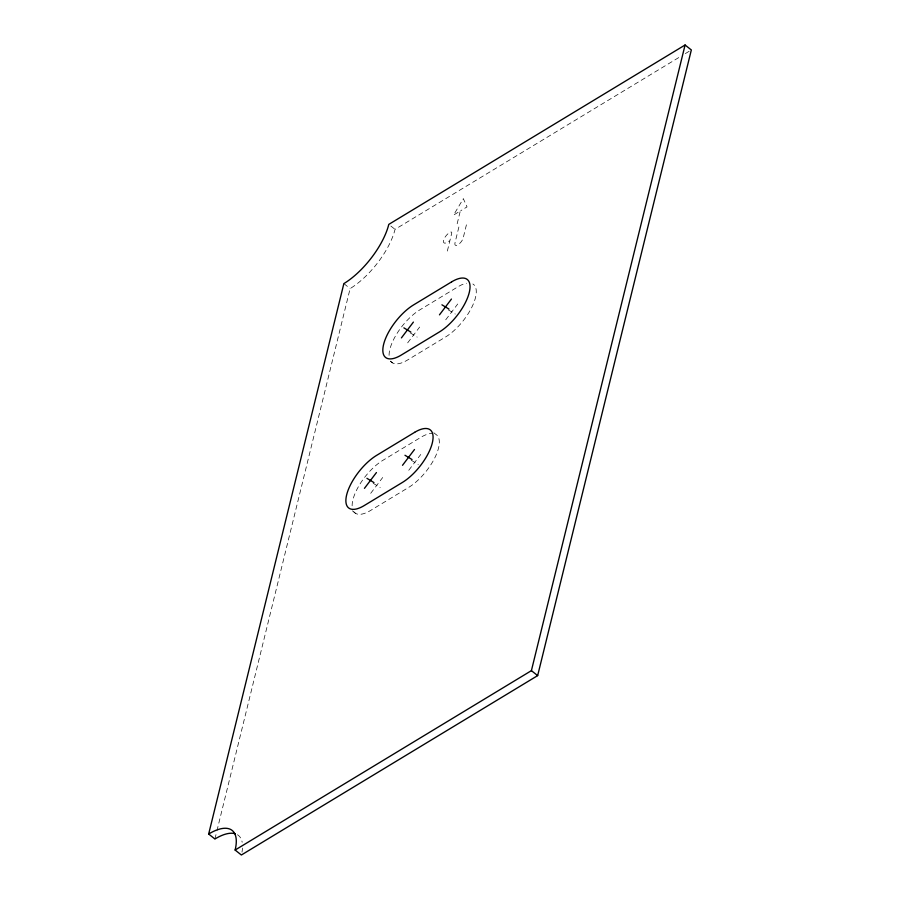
<?xml version="1.0" encoding="UTF-8"?>
<svg xmlns="http://www.w3.org/2000/svg" width="900" height="900" viewBox="0 0 900 900"><rect width="100%" height="100%" fill="white"/><g stroke="black" fill="none" stroke-linecap="round" stroke-linejoin="round"><path stroke-width="0.67" stroke-dasharray="4.5 3.38" d="M214.92 838.991L216.596 832.174M216.934 830.812L350.123 288.574A52.616 21.713 -51.6 0 0 395.044 229.354L680.535 56.498M447.345 251.055L451.699 233.336A3.285 1.361 -51.6 0 0 450.045 232.335L449.348 232.763A6.761 2.79 -51.6 0 0 443.576 240.379A6.761 2.79 -51.6 0 0 446.974 242.426L449.426 240.941M457.166 223.763L460.305 210.982L453.566 215.066L463.331 198.686L467.044 206.899L460.789 210.69M458.887 226.991L454.973 242.933A6.064 2.509 -51.6 0 0 458.021 244.778A6.064 2.509 -51.6 0 0 463.196 237.949L467.111 222.007M407.666 342.855L419.647 327.06M445.725 319.804L457.706 304.02M370.71 493.312L382.691 477.517M408.769 470.261L420.75 454.478M685.339 53.595L690.131 50.693M448.189 309.78L455.243 314.044M410.13 332.82L417.184 337.095M411.233 460.238L418.286 464.501M373.174 483.277L380.228 487.553M390.87 226.046L395.044 229.354M343.868 283.601L350.123 288.574M390.397 361.215L392.479 362.869M433.856 432.799L435.938 434.452A35.078 14.479 -51.6 0 1 434.385 458.662A35.078 14.479 -51.6 0 1 408.6 487.44L370.541 510.491A35.078 14.479 -51.6 0 1 353.025 510.424M352.395 510.851L355.522 513.326M242.482 848.081A52.616 21.713 -51.6 0 1 241.976 852.154M237.454 834.727A52.616 21.713 -51.6 0 1 242.19 842.254M352.125 505.811A35.078 14.479 -51.6 0 1 382.86 460.339L420.919 437.287A35.078 14.479 -51.6 0 1 431.989 433.451M390.634 361.136A35.078 14.479 -51.6 0 0 407.498 360.034L445.556 336.994A35.078 14.479 -51.6 0 0 471.341 308.205A35.078 14.479 -51.6 0 0 472.894 283.995M389.081 355.354A35.078 14.479 -51.6 0 1 419.816 309.881L457.875 286.841A35.078 14.479 -51.6 0 1 466.515 283.23"/><path stroke-width="1.35" d="M208.665 834.03L343.868 283.601A52.616 21.713 -51.6 0 0 388.789 224.393L685.08 45L691.335 49.961L537.66 675.607L241.369 855L235.114 850.039A52.616 21.713 -51.6 0 0 208.665 834.03L214.92 838.991A52.616 21.713 -51.6 0 1 235.181 833.738M235.114 850.039L531.405 670.646L685.08 45M401.411 337.894L413.392 322.099M439.47 314.843L451.451 299.048M364.455 488.34L376.436 472.556M402.514 465.3L414.495 449.505M441.934 304.819L448.988 309.082M403.875 327.859L410.929 332.123M404.978 455.265L412.031 459.54M366.919 478.316L373.973 482.58M531.405 670.646L537.66 675.607M451.62 281.869L413.561 304.92A35.078 14.479 -51.6 0 0 383.614 344.396A35.078 14.479 -51.6 0 0 401.243 355.072L439.301 332.021A35.078 14.479 -51.6 0 0 469.249 292.545A35.078 14.479 -51.6 0 0 451.62 281.869M414.664 432.326L376.605 455.377A35.078 14.479 -51.6 0 0 346.657 494.854A35.078 14.479 -51.6 0 0 364.286 505.53L402.345 482.479A35.078 14.479 -51.6 0 0 432.293 443.002A35.078 14.479 -51.6 0 0 414.664 432.326"/></g></svg>
